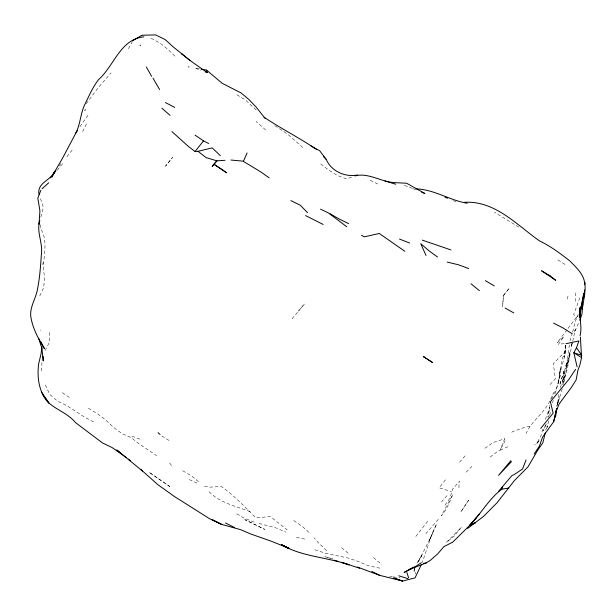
<?xml version="1.0" encoding="UTF-8"?>
<svg xmlns="http://www.w3.org/2000/svg" width="616" height="616" viewBox="0 0 616 616"><rect width="100%" height="100%" fill="white"/><g stroke="black" fill="none" stroke-linecap="round" stroke-linejoin="round"><path stroke-width="0.46" stroke-dasharray="3.08 2.31" d="M415.207 574.066L415.269 572.179M41.626 371.025L42.027 359.921M565.619 345.337L565.149 354.508L558.989 376.669M565.573 345.376L565.065 351.836L553.337 363.555L555.339 378.778L549.341 385.346M39.763 295.95L43.79 287.302L44.56 276.445C40.679 260.291 50.242 242.927 40.256 228.059L40.217 224.393M560.283 387.61L564.025 377.269L562.362 381.928L565.473 366.874L570.046 352.806L569.669 358.142L566.528 367.398L569.407 344.536M565.503 345.33L564.048 357.041L565.788 349.349L562.439 358.466L559.628 373.527M567.536 299.076L568.152 294.448M558.558 394.548L557.572 404.543M562.762 384.654L564.926 371.902L567.552 362.3M563.933 378.578L564.926 371.902M547.077 427.55L547.331 425.879L546.546 428.551M549.88 405.397L547.947 417.302L549.818 407.184L544.837 420.982M572.095 343.466L567.559 367.898L563.078 383.953M569.592 352.306L563.509 384.577M548.787 420.882L547.039 427.096M549.626 415.423L550.981 409.925M572.449 332.794L569.923 341.156M572.68 331.878L575.167 321.768L578.093 314.553M458.982 487.772L458.958 482.821L459.652 481.081L452.645 489.081L449.765 498.513L444.213 506.136M542.727 429.213L541.087 435.612L536.528 443.905L539.708 440.271L534.611 444.968M40.833 217.078L43.413 207.446L40.025 197.259M572.048 343.328L570.94 347.239L572.495 342.088M562.239 388.889L556.733 406.468M552.467 403.01L553.245 400.431M572.749 341.226L575.228 329.668L574.289 332.347L579.102 321.952M556.995 405.605L559.613 397.035M555.316 393.555L560.56 374.351L556.34 388.658L551.605 398.96M416.87 563.293L422.407 554.446L417.771 562.693L428.667 541.518L436.675 523.985C430.368 536.336 426.942 549.749 422.122 562.639M579.818 297.782L573.665 314.584L576.222 317.494L567.529 329.09M507.923 446.769L500.053 450.18L505.697 439.801L504.666 438.792L500.053 450.18L497.767 451.297L489.82 457.303M550.612 399.283L553.707 392.276M432.886 532.802L428.867 541.464L430.846 537.206M549.834 401.039C544.005 413.182 531.647 421.013 526.041 433.548M82.683 131.601L86.864 123.046M545.591 430.145L546.8 427.897M44.976 350.543L49.511 342.226L49.372 331.939M128.359 48.703L133.041 40.487M42.404 264.464L43.59 262.485M79.911 126.665L89.189 113.629M59.174 165.935L60.815 163.648M86.155 103.742L98.876 86.864L111.042 72.888M566.951 329.86L557.118 342.881L563.979 336.567L558.473 344.228L564.818 343.613M415.831 536.451L428.397 520.397M511.865 432.347L512.35 431.731L522.491 428.074L530.607 426.064M445.491 479.81L439.216 487.795L451.52 491.599M66.882 156.71L73.15 148.787M484.915 448.294L493.224 442.45L504.666 438.792M438.346 519.327L425.872 533.656M292.092 318.834L304.42 304.004L298.221 311.103M57.257 170.17L62.678 163.587M465.026 455.84L459.474 462.393M441.41 502.048L447.493 495.056M466.096 472.218L471.948 466.404M576.222 317.494L578.324 315.808M351.582 177.115L346.438 178.933L337.422 175.483L328.782 170.124L320.366 163.617M412.389 188.411L403.141 184.869M389.651 576.468L392.469 576.799M393.408 576.915L399.984 577.7M204.389 486.401L209.833 487.148L221.313 486.447C234.018 495.433 244.752 506.868 255.794 517.771L270.432 516.608L287.218 529.899M199.338 68.838L194.841 68.045L201.024 70.332M379.903 568.152L368.437 565.804L358.604 561.538L348.094 558.065L325.34 553.168L314.807 549.726M296.481 537.345L306.676 539.5M259.028 523.454L276.107 527.935L285.97 532.186M250.173 511.696C235.589 506.005 218.719 502.741 207.962 490.513M131.916 436.205L142.173 439.97M254.131 522.122L244.105 518.079L235.089 512.843M413.228 188.75L415.723 189.767M453.23 200.554L457.834 202.525M189.351 479.556L199.022 484.022M370.247 180.373L379.102 184.623M151.074 38.254L159.844 42.928L168.23 49.596L176.353 57.604M93.54 421.922L84.292 416.955L66.928 405.69L57.411 401.047L49.657 394.317L45.345 384.9M88.388 408.254L97.058 413.475L105.036 419.38L113.698 427.489L122.168 433.718L131.1 437.591L139.501 444.159L156.641 455.617M182.744 470.793L191.445 475.845L199.8 482.667M236.914 94.772L245.568 100.085L257.172 110.934M274.921 125.687L287.395 133.949L303.934 148.494M518.811 227.112L494.417 212.22M169.038 440.432L159.983 434.819L157.088 431.747L160.514 434.488M557.904 259.852L566.504 265.404M62.37 392.646L70.902 398.544M293.763 520.512L302.294 526.449L310.556 533.749M265.665 129.953L256.056 121.46M341.611 547.732L349.942 554.662M373.465 557.565L381.789 564.587M326.642 550.635L318.457 542.919L314.252 537.961M169.646 462.963L172.796 467.344M40.279 329.93L40.356 330.469M575.228 292.893L575.544 301.609M503.272 295.511L502.656 306.575L503.449 295.742L509.447 288.019L503.272 295.511M560.421 368.476L558.173 384.107L560.421 368.476M558.135 401.817L557.211 406.013L558.335 400.947L558.135 401.817M563.994 371.078L559.644 385.3L563.994 371.078M452.652 494.871L448.972 503.757L444.398 512.042L441.349 515.769L452.652 494.871M546.261 423.931L543.027 430.946L546.23 423.954M567.467 362.524L565.473 366.874L567.467 362.524M468.614 500.238L460.745 512.081L468.614 500.238M166.243 165.227L165.496 166.22L172.557 157.396L166.243 165.227M461.338 527.404L453.846 536.451L446.3 542.427L461.338 527.404M332.717 558.958L324.832 556.664L332.755 558.943M245.761 520.058L244.806 519.642L264.757 529.398L245.761 520.058M169.847 486.578L149.01 472.179L169.847 486.578"/><path stroke-width="0.92" d="M584.777 289.951L584.769 293.74L582.259 309.201L582.682 303.703L582.035 313.76L579.902 320.22M584.784 284.276C584.353 274.69 576.099 267.252 569.738 260.861C560.213 253.407 550.427 246.1 539.477 240.895C516.662 224.84 495.01 200.562 464.564 202.287M579.633 317.263L579.802 307.931L579.487 317.194M579.802 307.931C578.886 317.186 582.374 326.503 580.072 335.643M583.86 293.863L583.475 298.652L585.2 288.442L584.792 282.382L584.638 284.299M534.134 454.046L539.354 446.2L542.611 437.029L553.661 421.737L555.932 411.904L559.22 403.842L571.001 387.949L576.099 380.018L578.016 369.947L579.779 365.35L581.581 357.619L580.388 337.044M41.988 347.07L41.095 353.7L38.708 363.548C36.937 376.584 38.646 390.721 47.086 401.301C55.556 409.771 67.837 413.09 75.498 422.591L102.51 442.966L112.081 447.547L126.303 457.511M414.222 571.209L414.73 567.452M555.509 417.201L556.756 408.739M556.718 408.508L556.094 411.811L556.464 409.994M579.964 316.516L581.697 303.426L580.973 308.524L582.135 303.526L581.358 306.552M415.484 567.128L426.149 562.947L430.438 560.252L437.76 553.822L443.928 546.608L452.737 542.172L470.285 524.778C481.235 513.313 489.127 498.69 501.871 489.142L502.371 486.833L511.958 475.521L514.106 474.651L522.553 468.984L526.033 459.96M39.778 220.659C36.313 231.539 42.681 242.111 41.465 253.06C40.664 265.026 39.871 277.077 37.561 288.881C35.951 299.045 28.706 307.977 31.147 318.665C33.364 329.637 38.677 339.331 44.46 348.748L40.656 341.349M553.661 421.737L556.394 409.648M545.229 433.01L542.85 442.773L537.506 450.542L528.004 466.874L514.476 480.488L496.997 502.81L483.483 516.439L467.613 528.474M39.686 221.537L39.001 224.209L39.909 210.865L37.822 198.09L40.849 190.259M577.1 366.851L573.85 352.783L576.507 347.732L578.94 340.918L565.927 343.728M75.945 132.84C80.45 123.908 80.419 113.644 84.746 104.658C88.897 96.142 92.639 87.357 98.406 79.764C114.145 66.02 120.081 39.178 143.89 36.852M421.436 564.318L415.084 577.839L402.664 581.096L393.593 577.939L402.556 581.042L379.695 575.344L371.887 571.448M243.412 161.253L247.124 152.937M51.898 177.216L55.64 170.386M75.837 133.071L62.67 157.996L53.161 174.32L55.894 170.509M53.161 174.32L54.493 171.879C50.766 180.219 38.369 182.228 38.7 192.9L39.232 194.641M76.038 132.702L77.493 130.438M575.598 369.3L568.93 379.317L550.388 401.786L553.153 413.105L540.732 428.39M479.21 514.183L469.908 525.163L476.422 517.517M502.371 486.833L498.621 491.268M171.895 131.585L188.388 146.408L195.033 151.498L203.511 140.902L208.647 143.528M510.841 460.683L498.544 475.375L511.55 461.561M50.25 177.947L52.814 175.129M84.869 110.326L85.485 109.74M42.104 188.781L48.772 182.736M421.29 562.739L414.576 567.205M43.02 394.155L42.673 394.363L48.903 403.095L41.465 392.046M414.722 567.036L404.104 572.457L410.726 568.799M133.041 40.487L141.842 35.328M408.423 570.054L411.642 568.283M414.114 567.074L409.386 569.584L413.967 567.444M470.57 524.878L475.729 522.576L469.908 525.163M355.016 175.906C368.175 172.411 380.788 181.689 393.901 182.598L406.652 183.245L424.886 193.486L421.552 192.13M195.033 151.498L198.036 151.305L212.189 147.886L220.351 155.686M423.354 563.455L426.149 562.947M501.871 489.142L508.87 488.08M357.588 174.998C345.384 177.423 331.5 171.417 326.38 159.729M224.971 160.322L216.863 160.838L206.129 157.634L198.036 151.305M142.104 35.227L155.656 34.904L165.165 39.555L173.442 47.093L190.182 60.591L207.207 72.626L206.545 70.109L201.139 69.154M230.992 160.044L243.066 161.153M416.139 188.881C434.242 189.459 449.503 200.231 467.09 203.242L467.221 203.272M447.27 262.093L458.45 264.78L468.699 268.553M333.672 560.19L338.045 561.345M221.737 524.424L212.235 519.75L221.737 524.424L240.802 529.729L250.674 533.957L271.387 541.264L288.996 548.309L281.312 544.652C301.917 556.818 326.75 557.033 349.033 564.833L341.503 562.316L359.605 568.237M384.992 180.989L395.726 184.207M398.737 575.775L407.861 578.678M450.997 249.95L422.214 240.094M205.444 71.972L207.207 72.626M399.491 239.085L409.625 243.012M357.303 567.013L379.695 575.344M445.091 197.174L447.532 198.19M220.605 523.877L209.71 518.803L174.644 496.665L157.889 484.692L140.656 469.33M188.535 66.744L188.95 66.936M320.551 209.178L328.459 212.974L346.816 226.788M348.656 223.639L339.139 218.996L330.137 213.744M323.177 224.47L305.544 215.569M290.821 200.577L300.315 205.251L307.507 212.635M225.495 523.015L234.326 527.388M282.883 545.437L288.38 548.202L281.989 544.89M553.622 323.169L563.016 327.958L571.756 333.518M165.396 102.556L174.744 107.4M310.603 145.707L319.743 150.804L326.08 159.205M505.082 308.031L513.813 312.92M361.438 235.22L364.225 236.852L379.287 233.479L404.874 251.297M485.37 280.634L494.325 285.947M581.581 357.619L573.85 352.783L581.797 355.34L576.507 347.732M243.628 161.538L260.668 171.826L269.177 177.855M264.102 117.263C281.127 128.736 299.715 137.876 316.532 149.526M194.979 135.089L203.511 140.902M437.529 257.026L429.052 250.843L420.759 243.705L425.987 255.455M128.39 459.136L130.507 460.783M182.667 54.593L181.797 53.908L190.182 60.591M142.535 471.055L116.74 449.926L121.706 453.946M471.055 283.822L479.41 290.66M206.545 70.109L222.245 83.337L241.033 92.916L248.91 99.499L256.033 106.968L265.226 118.541M161.8 108.193L170.093 115.354M323.485 156.533L325.949 159.167M140.055 45.099L140.448 45.676M152.999 78.155L159.606 89.574M146.354 67.013L151.613 76.338M406.845 572.48L408.624 577.823M38.669 338.207L41.742 348.025M41.919 348.671L43.259 360.945L43.058 356.294M583.822 293.293L580.973 308.524L583.822 293.293M216.863 160.838L212.266 166.266L216.863 160.838M424.016 356.957L423.446 356.649L432.609 362.562L424.016 356.957M550.134 275.837L541.533 270.747L555.694 280.295L550.134 275.837M222.553 169.885L214.099 164.356L226.688 172.85L222.553 169.885"/></g></svg>
